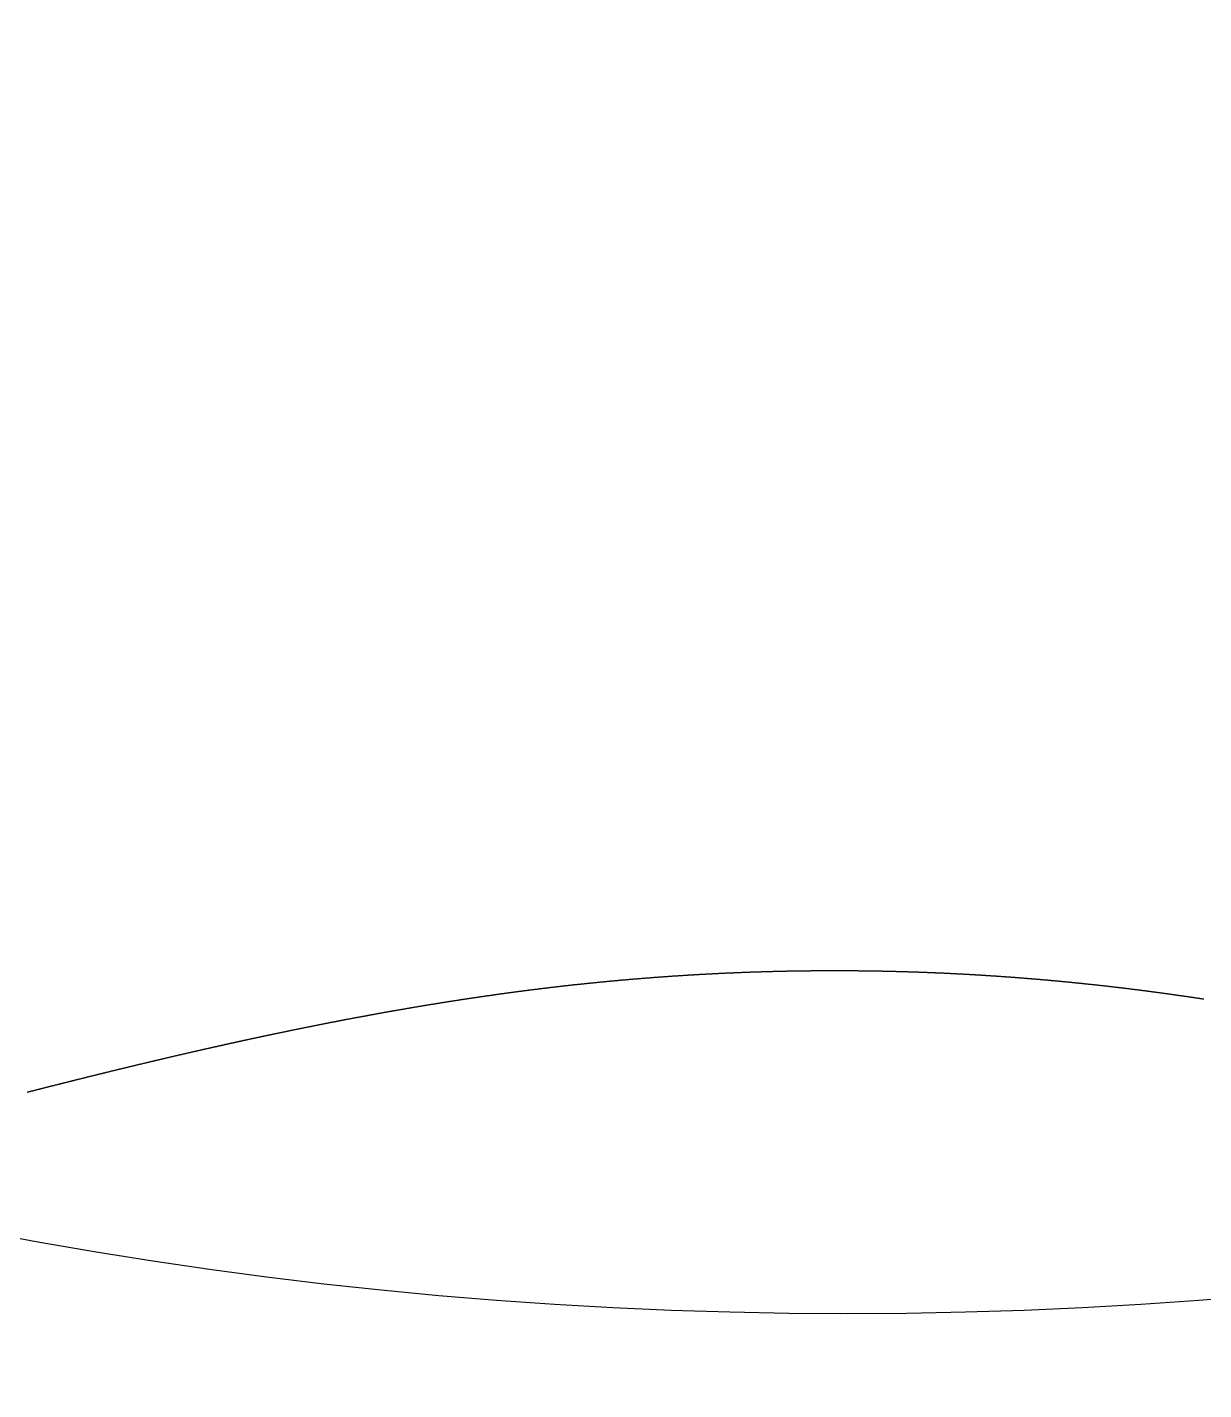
# Model space of a CAD drawing. Header units: millimetres. Extents: x 88 to 97873, y 32 to 55088.
# Drawn here: x 48644.008 to 48646.95, y 4950.649 to 4954.058 of the extents above; entities that cross this region are included whole.
import ezdxf

# ---------------------------------------------------------------- set-up
doc = ezdxf.new("R2010")
doc.units = ezdxf.units.MM
doc.header["$LTSCALE"] = 0.3

msp = doc.modelspace()

# ---------------------------------------------------------------- linework, layer by layer
msp.add_lwpolyline([(48644.0071, 4951.3936), (48644.0084, 4951.3939), (48644.0097, 4951.3943), (48644.011, 4951.3946), (48644.0123, 4951.3949), (48644.0136, 4951.3953), (48644.0148, 4951.3956), (48644.0161, 4951.3959), (48644.0174, 4951.3962), (48644.0187, 4951.3966), (48644.02, 4951.3969), (48644.0213, 4951.3972), (48644.0226, 4951.3976), (48644.0239, 4951.3979), (48644.0251, 4951.3982), (48644.0264, 4951.3985), (48644.0277, 4951.3989), (48644.029, 4951.3992), (48644.0303, 4951.3995), (48644.0316, 4951.3999), (48644.0329, 4951.4002), (48644.0342, 4951.4005), (48644.0355, 4951.4008), (48644.0367, 4951.4012), (48644.038, 4951.4015), (48644.0393, 4951.4018), (48644.0406, 4951.4022), (48644.0419, 4951.4025), (48644.0432, 4951.4028), (48644.0445, 4951.4031), (48644.0458, 4951.4035), (48644.0471, 4951.4038), (48644.0484, 4951.4041), (48644.0497, 4951.4045), (48644.051, 4951.4048), (48644.0522, 4951.4051), (48644.0535, 4951.4054), (48644.0548, 4951.4058), (48644.0561, 4951.4061), (48644.0574, 4951.4064), (48644.0587, 4951.4068), (48644.06, 4951.4071), (48644.0613, 4951.4074), (48644.0626, 4951.4077), (48644.0639, 4951.4081), (48644.0652, 4951.4084), (48644.0665, 4951.4087), (48644.0678, 4951.4091), (48644.0691, 4951.4094), (48644.0704, 4951.4097), (48644.0717, 4951.41), (48644.073, 4951.4104), (48644.0743, 4951.4107), (48644.0756, 4951.411), (48644.0769, 4951.4114), (48644.0782, 4951.4117), (48644.0795, 4951.412), (48644.0808, 4951.4123), (48644.0821, 4951.4127), (48644.0834, 4951.413), (48644.0847, 4951.4133), (48644.086, 4951.4136), (48644.0873, 4951.414), (48644.0886, 4951.4143), (48644.0899, 4951.4146), (48644.0912, 4951.415), (48644.0925, 4951.4153), (48644.0938, 4951.4156), (48644.0951, 4951.4159), (48644.0964, 4951.4163), (48644.0977, 4951.4166), (48644.099, 4951.4169), (48644.1003, 4951.4173), (48644.1016, 4951.4176), (48644.1029, 4951.4179), (48644.1042, 4951.4182), (48644.1055, 4951.4186), (48644.1068, 4951.4189), (48644.1081, 4951.4192), (48644.1094, 4951.4195), (48644.1107, 4951.4199), (48644.112, 4951.4202), (48644.1133, 4951.4205), (48644.1146, 4951.4209), (48644.1159, 4951.4212), (48644.1172, 4951.4215), (48644.1185, 4951.4218), (48644.1198, 4951.4222), (48644.1211, 4951.4225), (48644.1225, 4951.4228), (48644.1238, 4951.4231), (48644.1251, 4951.4235), (48644.1264, 4951.4238), (48644.1277, 4951.4241), (48644.129, 4951.4244), (48644.1303, 4951.4248), (48644.1316, 4951.4251), (48644.1329, 4951.4254), (48644.1342, 4951.4258), (48644.1355, 4951.4261), (48644.1368, 4951.4264), (48644.1381, 4951.4267), (48644.1395, 4951.4271), (48644.1408, 4951.4274), (48644.1421, 4951.4277), (48644.1434, 4951.428), (48644.1447, 4951.4284), (48644.146, 4951.4287), (48644.1473, 4951.429), (48644.1486, 4951.4293), (48644.1499, 4951.4297), (48644.1513, 4951.43), (48644.1526, 4951.4303), (48644.1539, 4951.4306), (48644.1552, 4951.431), (48644.1565, 4951.4313), (48644.1578, 4951.4316), (48644.1591, 4951.432), (48644.1604, 4951.4323), (48644.1618, 4951.4326), (48644.1631, 4951.4329), (48644.1644, 4951.4333), (48644.1657, 4951.4336), (48644.167, 4951.4339), (48644.1683, 4951.4342), (48644.1696, 4951.4346), (48644.1709, 4951.4349), (48644.1723, 4951.4352), (48644.1736, 4951.4355), (48644.1749, 4951.4359), (48644.1762, 4951.4362), (48644.1775, 4951.4365), (48644.1788, 4951.4368), (48644.1802, 4951.4372), (48644.1815, 4951.4375), (48644.1828, 4951.4378), (48644.1841, 4951.4381), (48644.1854, 4951.4385), (48644.1867, 4951.4388), (48644.1881, 4951.4391), (48644.1894, 4951.4394), (48644.1907, 4951.4398), (48644.192, 4951.4401), (48644.1933, 4951.4404), (48644.1947, 4951.4407), (48644.196, 4951.4411), (48644.1973, 4951.4414), (48644.1986, 4951.4417), (48644.1999, 4951.442), (48644.2013, 4951.4423), (48644.2026, 4951.4427), (48644.2039, 4951.443), (48644.2052, 4951.4433), (48644.2065, 4951.4436), (48644.2079, 4951.444), (48644.2092, 4951.4443), (48644.2105, 4951.4446), (48644.2118, 4951.4449), (48644.2131, 4951.4453), (48644.2145, 4951.4456), (48644.2158, 4951.4459), (48644.2171, 4951.4462), (48644.2184, 4951.4466), (48644.2198, 4951.4469), (48644.2211, 4951.4472), (48644.2224, 4951.4475), (48644.2237, 4951.4478), (48644.225, 4951.4482), (48644.2264, 4951.4485), (48644.2277, 4951.4488), (48644.229, 4951.4491), (48644.2303, 4951.4495), (48644.2317, 4951.4498), (48644.233, 4951.4501), (48644.2343, 4951.4504), (48644.2356, 4951.4508), (48644.237, 4951.4511), (48644.2383, 4951.4514), (48644.2396, 4951.4517), (48644.241, 4951.452), (48644.2423, 4951.4524), (48644.2436, 4951.4527), (48644.2449, 4951.453), (48644.2463, 4951.4533), (48644.2476, 4951.4537), (48644.2489, 4951.454), (48644.2502, 4951.4543), (48644.2516, 4951.4546), (48644.2529, 4951.4549), (48644.2542, 4951.4553), (48644.2556, 4951.4556), (48644.2569, 4951.4559), (48644.2582, 4951.4562), (48644.2595, 4951.4565), (48644.2609, 4951.4569), (48644.2622, 4951.4572), (48644.2635, 4951.4575), (48644.2649, 4951.4578), (48644.2662, 4951.4582), (48644.2675, 4951.4585), (48644.2689, 4951.4588), (48644.2702, 4951.4591), (48644.2715, 4951.4594), (48644.2728, 4951.4598), (48644.2742, 4951.4601), (48644.2755, 4951.4604), (48644.2768, 4951.4607), (48644.2782, 4951.461), (48644.2795, 4951.4614), (48644.2808, 4951.4617), (48644.2822, 4951.462), (48644.2835, 4951.4623), (48644.2848, 4951.4626), (48644.2862, 4951.463), (48644.2875, 4951.4633), (48644.2888, 4951.4636), (48644.2902, 4951.4639), (48644.2915, 4951.4642), (48644.2928, 4951.4646), (48644.2942, 4951.4649), (48644.2955, 4951.4652), (48644.2968, 4951.4655), (48644.2982, 4951.4658), (48644.2995, 4951.4661), (48644.3009, 4951.4665), (48644.3022, 4951.4668), (48644.3035, 4951.4671), (48644.3049, 4951.4674), (48644.3062, 4951.4677), (48644.3075, 4951.4681), (48644.3089, 4951.4684), (48644.3102, 4951.4687), (48644.3115, 4951.469), (48644.3129, 4951.4693), (48644.3142, 4951.4696), (48644.3156, 4951.47), (48644.3169, 4951.4703), (48644.3182, 4951.4706), (48644.3196, 4951.4709), (48644.3209, 4951.4712), (48644.3222, 4951.4716), (48644.3236, 4951.4719), (48644.3249, 4951.4722), (48644.3263, 4951.4725), (48644.3276, 4951.4728), (48644.3289, 4951.4731), (48644.3303, 4951.4735), (48644.3316, 4951.4738), (48644.333, 4951.4741), (48644.3343, 4951.4744), (48644.3356, 4951.4747), (48644.337, 4951.475), (48644.3383, 4951.4754), (48644.3397, 4951.4757), (48644.341, 4951.476), (48644.3424, 4951.4763), (48644.3437, 4951.4766), (48644.345, 4951.4769), (48644.3464, 4951.4773), (48644.3477, 4951.4776), (48644.3491, 4951.4779), (48644.3504, 4951.4782), (48644.3517, 4951.4785), (48644.3531, 4951.4788), (48644.3544, 4951.4791), (48644.3558, 4951.4795), (48644.3571, 4951.4798), (48644.3585, 4951.4801), (48644.3598, 4951.4804), (48644.3612, 4951.4807), (48644.3625, 4951.481), (48644.3638, 4951.4813), (48644.3652, 4951.4817), (48644.3665, 4951.482), (48644.3679, 4951.4823), (48644.3692, 4951.4826), (48644.3706, 4951.4829), (48644.3719, 4951.4832), (48644.3733, 4951.4835), (48644.3746, 4951.4839), (48644.376, 4951.4842), (48644.3773, 4951.4845), (48644.3786, 4951.4848), (48644.38, 4951.4851), (48644.3813, 4951.4854), (48644.3827, 4951.4857), (48644.384, 4951.4861), (48644.3854, 4951.4864), (48644.3867, 4951.4867), (48644.3881, 4951.487), (48644.3894, 4951.4873), (48644.3908, 4951.4876), (48644.3921, 4951.4879), (48644.3935, 4951.4882), (48644.3948, 4951.4886), (48644.3962, 4951.4889), (48644.3975, 4951.4892), (48644.3989, 4951.4895), (48644.4002, 4951.4898), (48644.4016, 4951.4901), (48644.4029, 4951.4904), (48644.4043, 4951.4907), (48644.4056, 4951.491), (48644.407, 4951.4914), (48644.4083, 4951.4917), (48644.4097, 4951.492), (48644.411, 4951.4923), (48644.4124, 4951.4926), (48644.4137, 4951.4929), (48644.4151, 4951.4932), (48644.4164, 4951.4935), (48644.4178, 4951.4938), (48644.4191, 4951.4942), (48644.4205, 4951.4945), (48644.4218, 4951.4948), (48644.4232, 4951.4951), (48644.4245, 4951.4954), (48644.4259, 4951.4957), (48644.4272, 4951.496), (48644.4286, 4951.4963), (48644.4299, 4951.4966), (48644.4313, 4951.4969), (48644.4327, 4951.4973), (48644.434, 4951.4976), (48644.4354, 4951.4979), (48644.4367, 4951.4982), (48644.4381, 4951.4985), (48644.4394, 4951.4988), (48644.4408, 4951.4991), (48644.4421, 4951.4994), (48644.4435, 4951.4997), (48644.4448, 4951.5), (48644.4462, 4951.5003), (48644.4476, 4951.5006), (48644.4489, 4951.5009), (48644.4503, 4951.5013), (48644.4516, 4951.5016), (48644.453, 4951.5019), (48644.4543, 4951.5022), (48644.4557, 4951.5025), (48644.457, 4951.5028), (48644.4584, 4951.5031), (48644.4598, 4951.5034), (48644.4611, 4951.5037), (48644.4625, 4951.504), (48644.4638, 4951.5043), (48644.4652, 4951.5046), (48644.4666, 4951.5049), (48644.4679, 4951.5052), (48644.4693, 4951.5055), (48644.4706, 4951.5059), (48644.472, 4951.5062), (48644.4733, 4951.5065), (48644.4747, 4951.5068), (48644.4761, 4951.5071), (48644.4774, 4951.5074), (48644.4788, 4951.5077), (48644.4801, 4951.508), (48644.4815, 4951.5083), (48644.4829, 4951.5086), (48644.4842, 4951.5089), (48644.4856, 4951.5092), (48644.4869, 4951.5095), (48644.4883, 4951.5098), (48644.4897, 4951.5101), (48644.491, 4951.5104), (48644.4924, 4951.5107), (48644.4937, 4951.511), (48644.4951, 4951.5113), (48644.4965, 4951.5116), (48644.4978, 4951.5119), (48644.4992, 4951.5122), (48644.5006, 4951.5125), (48644.5019, 4951.5128), (48644.5033, 4951.5132), (48644.5046, 4951.5135), (48644.506, 4951.5138), (48644.5074, 4951.5141), (48644.5087, 4951.5144), (48644.5101, 4951.5147), (48644.5115, 4951.515), (48644.5128, 4951.5153), (48644.5142, 4951.5156), (48644.5155, 4951.5159), (48644.5169, 4951.5162), (48644.5183, 4951.5165), (48644.5196, 4951.5168), (48644.521, 4951.5171), (48644.5224, 4951.5174), (48644.5237, 4951.5177), (48644.5251, 4951.518), (48644.5265, 4951.5183), (48644.5278, 4951.5186), (48644.5292, 4951.5189), (48644.5306, 4951.5192), (48644.5319, 4951.5195), (48644.5333, 4951.5198), (48644.5346, 4951.5201), (48644.536, 4951.5204), (48644.5374, 4951.5207), (48644.5387, 4951.521), (48644.5401, 4951.5213), (48644.5415, 4951.5216), (48644.5428, 4951.5219), (48644.5442, 4951.5222), (48644.5456, 4951.5225), (48644.5469, 4951.5228), (48644.5483, 4951.5231), (48644.5497, 4951.5234), (48644.5511, 4951.5237), (48644.5524, 4951.524), (48644.5538, 4951.5242), (48644.5552, 4951.5245), (48644.5565, 4951.5248), (48644.5579, 4951.5251), (48644.5593, 4951.5254), (48644.5606, 4951.5257), (48644.562, 4951.526), (48644.5634, 4951.5263), (48644.5647, 4951.5266), (48644.5661, 4951.5269), (48644.5675, 4951.5272), (48644.5688, 4951.5275), (48644.5702, 4951.5278), (48644.5716, 4951.5281), (48644.573, 4951.5284), (48644.5743, 4951.5287), (48644.5757, 4951.529), (48644.5771, 4951.5293), (48644.5784, 4951.5296), (48644.5798, 4951.5299), (48644.5812, 4951.5302), (48644.5825, 4951.5305), (48644.5839, 4951.5308), (48644.5853, 4951.531), (48644.5867, 4951.5313), (48644.588, 4951.5316), (48644.5894, 4951.5319), (48644.5908, 4951.5322), (48644.5921, 4951.5325), (48644.5935, 4951.5328), (48644.5949, 4951.5331), (48644.5963, 4951.5334), (48644.5976, 4951.5337), (48644.599, 4951.534), (48644.6004, 4951.5343), (48644.6018, 4951.5346), (48644.6031, 4951.5349), (48644.6045, 4951.5351), (48644.6059, 4951.5354), (48644.6072, 4951.5357), (48644.6086, 4951.536), (48644.61, 4951.5363), (48644.6114, 4951.5366), (48644.6127, 4951.5369), (48644.6141, 4951.5372), (48644.6155, 4951.5375), (48644.6169, 4951.5378), (48644.6182, 4951.5381), (48644.6196, 4951.5383), (48644.621, 4951.5386), (48644.6224, 4951.5389), (48644.6237, 4951.5392), (48644.6251, 4951.5395), (48644.6265, 4951.5398), (48644.6279, 4951.5401), (48644.6292, 4951.5404), (48644.6306, 4951.5407), (48644.632, 4951.5409), (48644.6334, 4951.5412), (48644.6347, 4951.5415), (48644.6361, 4951.5418), (48644.6375, 4951.5421), (48644.6389, 4951.5424), (48644.6402, 4951.5427), (48644.6416, 4951.543), (48644.643, 4951.5432), (48644.6444, 4951.5435), (48644.6458, 4951.5438), (48644.6471, 4951.5441), (48644.6485, 4951.5444), (48644.6499, 4951.5447), (48644.6513, 4951.545), (48644.6526, 4951.5453), (48644.654, 4951.5455), (48644.6554, 4951.5458), (48644.6568, 4951.5461), (48644.6582, 4951.5464), (48644.6595, 4951.5467), (48644.6609, 4951.547), (48644.6623, 4951.5473), (48644.6637, 4951.5475), (48644.6651, 4951.5478), (48644.6664, 4951.5481), (48644.6678, 4951.5484), (48644.6692, 4951.5487), (48644.6706, 4951.549), (48644.6719, 4951.5492), (48644.6733, 4951.5495), (48644.6747, 4951.5498), (48644.6761, 4951.5501), (48644.6775, 4951.5504), (48644.6788, 4951.5507), (48644.6802, 4951.5509), (48644.6816, 4951.5512), (48644.683, 4951.5515), (48644.6844, 4951.5518), (48644.6858, 4951.5521), (48644.6871, 4951.5523), (48644.6885, 4951.5526), (48644.6899, 4951.5529), (48644.6913, 4951.5532), (48644.6927, 4951.5535), (48644.694, 4951.5538), (48644.6954, 4951.554), (48644.6968, 4951.5543), (48644.6982, 4951.5546), (48644.6996, 4951.5549), (48644.7009, 4951.5552), (48644.7023, 4951.5554), (48644.7037, 4951.5557), (48644.7051, 4951.556), (48644.7065, 4951.5563), (48644.7079, 4951.5566), (48644.7092, 4951.5568), (48644.7106, 4951.5571), (48644.712, 4951.5574), (48644.7134, 4951.5577), (48644.7148, 4951.5579), (48644.7162, 4951.5582), (48644.7175, 4951.5585), (48644.7189, 4951.5588), (48644.7203, 4951.5591), (48644.7217, 4951.5593), (48644.7231, 4951.5596), (48644.7245, 4951.5599), (48644.7258, 4951.5602), (48644.7272, 4951.5604), (48644.7286, 4951.5607), (48644.73, 4951.561), (48644.7314, 4951.5613), (48644.7328, 4951.5615), (48644.7342, 4951.5618), (48644.7355, 4951.5621), (48644.7369, 4951.5624), (48644.7383, 4951.5626), (48644.7397, 4951.5629), (48644.7411, 4951.5632), (48644.7425, 4951.5635), (48644.7439, 4951.5637), (48644.7452, 4951.564), (48644.7466, 4951.5643), (48644.748, 4951.5646), (48644.7494, 4951.5648), (48644.7508, 4951.5651), (48644.7522, 4951.5654), (48644.7536, 4951.5657), (48644.7549, 4951.5659), (48644.7563, 4951.5662), (48644.7577, 4951.5665), (48644.7591, 4951.5667), (48644.7605, 4951.567), (48644.7619, 4951.5673), (48644.7633, 4951.5676), (48644.7647, 4951.5678), (48644.766, 4951.5681), (48644.7674, 4951.5684), (48644.7688, 4951.5686), (48644.7702, 4951.5689), (48644.7716, 4951.5692), (48644.773, 4951.5694), (48644.7744, 4951.5697), (48644.7758, 4951.57), (48644.7771, 4951.5703), (48644.7785, 4951.5705), (48644.7799, 4951.5708), (48644.7813, 4951.5711), (48644.7827, 4951.5713), (48644.7841, 4951.5716), (48644.7855, 4951.5719), (48644.7869, 4951.5721), (48644.7883, 4951.5724), (48644.7896, 4951.5727), (48644.791, 4951.5729), (48644.7924, 4951.5732), (48644.7938, 4951.5735), (48644.7952, 4951.5737), (48644.7966, 4951.574), (48644.798, 4951.5743), (48644.7994, 4951.5745), (48644.8008, 4951.5748), (48644.8022, 4951.5751), (48644.8035, 4951.5753), (48644.8049, 4951.5756), (48644.8063, 4951.5759), (48644.8077, 4951.5761), (48644.8091, 4951.5764), (48644.8105, 4951.5767), (48644.8119, 4951.5769), (48644.8133, 4951.5772), (48644.8147, 4951.5775), (48644.8161, 4951.5777), (48644.8175, 4951.578), (48644.8188, 4951.5782), (48644.8202, 4951.5785), (48644.8216, 4951.5788), (48644.823, 4951.579), (48644.8244, 4951.5793), (48644.8258, 4951.5796), (48644.8272, 4951.5798), (48644.8286, 4951.5801), (48644.83, 4951.5803), (48644.8314, 4951.5806), (48644.8328, 4951.5809), (48644.8342, 4951.5811), (48644.8355, 4951.5814), (48644.8369, 4951.5816), (48644.8383, 4951.5819), (48644.8397, 4951.5822), (48644.8411, 4951.5824), (48644.8425, 4951.5827), (48644.8439, 4951.5829), (48644.8453, 4951.5832), (48644.8467, 4951.5835), (48644.8481, 4951.5837), (48644.8495, 4951.584), (48644.8509, 4951.5842), (48644.8523, 4951.5845), (48644.8537, 4951.5847), (48644.855, 4951.585), (48644.8564, 4951.5853), (48644.8578, 4951.5855), (48644.8592, 4951.5858), (48644.8606, 4951.586), (48644.862, 4951.5863), (48644.8634, 4951.5865), (48644.8648, 4951.5868), (48644.8662, 4951.5871), (48644.8676, 4951.5873), (48644.869, 4951.5876), (48644.8704, 4951.5878), (48644.8718, 4951.5881), (48644.8732, 4951.5883), (48644.8746, 4951.5886), (48644.876, 4951.5888), (48644.8774, 4951.5891), (48644.8788, 4951.5894), (48644.8802, 4951.5896), (48644.8815, 4951.5899), (48644.8829, 4951.5901), (48644.8843, 4951.5904), (48644.8857, 4951.5906), (48644.8871, 4951.5909), (48644.8885, 4951.5911), (48644.8899, 4951.5914), (48644.8913, 4951.5916), (48644.8927, 4951.5919), (48644.8941, 4951.5921), (48644.8955, 4951.5924), (48644.8969, 4951.5926), (48644.8983, 4951.5929), (48644.8997, 4951.5931), (48644.9011, 4951.5934), (48644.9025, 4951.5936), (48644.9039, 4951.5939), (48644.9053, 4951.5941), (48644.9067, 4951.5944), (48644.9081, 4951.5946), (48644.9095, 4951.5949), (48644.9109, 4951.5951), (48644.9123, 4951.5954), (48644.9137, 4951.5956), (48644.9151, 4951.5959), (48644.9165, 4951.5961), (48644.9179, 4951.5964), (48644.9193, 4951.5966), (48644.9207, 4951.5969), (48644.922, 4951.5971), (48644.9234, 4951.5974), (48644.9248, 4951.5976), (48644.9262, 4951.5978), (48644.9276, 4951.5981), (48644.929, 4951.5983), (48644.9304, 4951.5986), (48644.9318, 4951.5988), (48644.9332, 4951.5991), (48644.9346, 4951.5993), (48644.936, 4951.5996), (48644.9374, 4951.5998), (48644.9388, 4951.6), (48644.9402, 4951.6003), (48644.9416, 4951.6005), (48644.943, 4951.6008), (48644.9444, 4951.601), (48644.9458, 4951.6013), (48644.9472, 4951.6015), (48644.9486, 4951.6017), (48644.95, 4951.602), (48644.9514, 4951.6022), (48644.9528, 4951.6025), (48644.9542, 4951.6027), (48644.9556, 4951.603), (48644.957, 4951.6032), (48644.9584, 4951.6034), (48644.9598, 4951.6037), (48644.9612, 4951.6039), (48644.9626, 4951.6042), (48644.964, 4951.6044), (48644.9654, 4951.6046), (48644.9668, 4951.6049), (48644.9682, 4951.6051), (48644.9696, 4951.6053), (48644.971, 4951.6056), (48644.9724, 4951.6058), (48644.9738, 4951.6061), (48644.9752, 4951.6063), (48644.9766, 4951.6065), (48644.978, 4951.6068), (48644.9794, 4951.607), (48644.9808, 4951.6072), (48644.9822, 4951.6075), (48644.9836, 4951.6077), (48644.985, 4951.608), (48644.9864, 4951.6082), (48644.9878, 4951.6084), (48644.9892, 4951.6087), (48644.9906, 4951.6089), (48644.992, 4951.6091), (48644.9934, 4951.6094), (48644.9948, 4951.6096), (48644.9962, 4951.6098), (48644.9976, 4951.6101), (48644.999, 4951.6103), (48645.0004, 4951.6105), (48645.0018, 4951.6108), (48645.0032, 4951.611), (48645.0046, 4951.6112), (48645.006, 4951.6115), (48645.0074, 4951.6117), (48645.0088, 4951.6119), (48645.0102, 4951.6122), (48645.0117, 4951.6124), (48645.0131, 4951.6126), (48645.0145, 4951.6128), (48645.0159, 4951.6131), (48645.0173, 4951.6133), (48645.0187, 4951.6135), (48645.0201, 4951.6138), (48645.0215, 4951.614), (48645.0229, 4951.6142), (48645.0243, 4951.6145), (48645.0257, 4951.6147), (48645.0271, 4951.6149), (48645.0285, 4951.6151), (48645.0299, 4951.6154), (48645.0313, 4951.6156), (48645.0327, 4951.6158), (48645.0341, 4951.616), (48645.0355, 4951.6163), (48645.0369, 4951.6165), (48645.0383, 4951.6167), (48645.0397, 4951.6169), (48645.0411, 4951.6172), (48645.0425, 4951.6174), (48645.0439, 4951.6176), (48645.0453, 4951.6178), (48645.0467, 4951.6181), (48645.0481, 4951.6183), (48645.0495, 4951.6185), (48645.0509, 4951.6187), (48645.0523, 4951.619), (48645.0537, 4951.6192), (48645.0551, 4951.6194), (48645.0565, 4951.6196), (48645.058, 4951.6199), (48645.0594, 4951.6201), (48645.0608, 4951.6203), (48645.0622, 4951.6205), (48645.0636, 4951.6207), (48645.065, 4951.621), (48645.0664, 4951.6212), (48645.0678, 4951.6214), (48645.0692, 4951.6216), (48645.0706, 4951.6218), (48645.072, 4951.6221), (48645.0734, 4951.6223), (48645.0748, 4951.6225), (48645.0762, 4951.6227), (48645.0776, 4951.6229), (48645.079, 4951.6232), (48645.0804, 4951.6234), (48645.0818, 4951.6236), (48645.0832, 4951.6238), (48645.0846, 4951.624), (48645.086, 4951.6242), (48645.0874, 4951.6245), (48645.0888, 4951.6247), (48645.0903, 4951.6249), (48645.0917, 4951.6251), (48645.0931, 4951.6253), (48645.0945, 4951.6255), (48645.0959, 4951.6258), (48645.0973, 4951.626), (48645.0987, 4951.6262), (48645.1001, 4951.6264), (48645.1015, 4951.6266), (48645.1029, 4951.6268), (48645.1043, 4951.627), (48645.1057, 4951.6273), (48645.1071, 4951.6275), (48645.1085, 4951.6277), (48645.1099, 4951.6279), (48645.1113, 4951.6281), (48645.1127, 4951.6283), (48645.1141, 4951.6285), (48645.1156, 4951.6287), (48645.117, 4951.6289), (48645.1184, 4951.6292), (48645.1198, 4951.6294), (48645.1212, 4951.6296), (48645.1226, 4951.6298), (48645.124, 4951.63), (48645.1254, 4951.6302), (48645.1268, 4951.6304), (48645.1282, 4951.6306), (48645.1296, 4951.6308), (48645.131, 4951.631), (48645.1324, 4951.6312), (48645.1338, 4951.6315), (48645.1352, 4951.6317), (48645.1366, 4951.6319), (48645.138, 4951.6321), (48645.1395, 4951.6323), (48645.1409, 4951.6325), (48645.1423, 4951.6327), (48645.1437, 4951.6329), (48645.1451, 4951.6331), (48645.1465, 4951.6333), (48645.1479, 4951.6335), (48645.1493, 4951.6337), (48645.1507, 4951.6339), (48645.1521, 4951.6341), (48645.1535, 4951.6343), (48645.1549, 4951.6345), (48645.1563, 4951.6347), (48645.1577, 4951.6349), (48645.1591, 4951.6351), (48645.1606, 4951.6353), (48645.162, 4951.6355), (48645.1634, 4951.6357), (48645.1648, 4951.6359), (48645.1662, 4951.6361), (48645.1676, 4951.6363), (48645.169, 4951.6365), (48645.1704, 4951.6367), (48645.1718, 4951.6369), (48645.1732, 4951.6371), (48645.1746, 4951.6373), (48645.176, 4951.6375), (48645.1774, 4951.6377), (48645.1788, 4951.6379), (48645.1803, 4951.6381), (48645.1817, 4951.6383), (48645.1831, 4951.6385), (48645.1845, 4951.6387), (48645.1859, 4951.6389), (48645.1873, 4951.6391), (48645.1887, 4951.6393), (48645.1901, 4951.6395), (48645.1915, 4951.6397), (48645.1929, 4951.6399), (48645.1943, 4951.6401), (48645.1957, 4951.6403), (48645.1971, 4951.6405), (48645.1986, 4951.6407), (48645.2, 4951.6409), (48645.2014, 4951.6411), (48645.2028, 4951.6413), (48645.2042, 4951.6414), (48645.2056, 4951.6416), (48645.207, 4951.6418), (48645.2084, 4951.642), (48645.2098, 4951.6422), (48645.2112, 4951.6424), (48645.2126, 4951.6426), (48645.214, 4951.6428), (48645.2154, 4951.643), (48645.2169, 4951.6432), (48645.2183, 4951.6434), (48645.2197, 4951.6435), (48645.2211, 4951.6437), (48645.2225, 4951.6439), (48645.2239, 4951.6441), (48645.2253, 4951.6443), (48645.2267, 4951.6445), (48645.2281, 4951.6447), (48645.2295, 4951.6449), (48645.2309, 4951.645), (48645.2323, 4951.6452), (48645.2337, 4951.6454), (48645.2352, 4951.6456), (48645.2366, 4951.6458), (48645.238, 4951.646), (48645.2394, 4951.6462), (48645.2408, 4951.6463), (48645.2422, 4951.6465), (48645.2436, 4951.6467), (48645.245, 4951.6469), (48645.2464, 4951.6471), (48645.2478, 4951.6473), (48645.2492, 4951.6474), (48645.2506, 4951.6476), (48645.2521, 4951.6478), (48645.2535, 4951.648), (48645.2549, 4951.6482), (48645.2563, 4951.6484), (48645.2577, 4951.6485), (48645.2591, 4951.6487), (48645.2605, 4951.6489), (48645.2619, 4951.6491), (48645.2633, 4951.6493), (48645.2647, 4951.6494), (48645.2661, 4951.6496), (48645.2675, 4951.6498), (48645.269, 4951.65), (48645.2704, 4951.6501), (48645.2718, 4951.6503), (48645.2732, 4951.6505), (48645.2746, 4951.6507), (48645.276, 4951.6509), (48645.2774, 4951.651), (48645.2788, 4951.6512), (48645.2802, 4951.6514), (48645.2816, 4951.6516), (48645.283, 4951.6517), (48645.2845, 4951.6519), (48645.2859, 4951.6521), (48645.2873, 4951.6523), (48645.2887, 4951.6524), (48645.2901, 4951.6526), (48645.2915, 4951.6528), (48645.2929, 4951.6529), (48645.2943, 4951.6531), (48645.2957, 4951.6533), (48645.2971, 4951.6535), (48645.2985, 4951.6536), (48645.2999, 4951.6538), (48645.3014, 4951.654), (48645.3028, 4951.6541), (48645.3042, 4951.6543), (48645.3056, 4951.6545), (48645.307, 4951.6547), (48645.3084, 4951.6548), (48645.3098, 4951.655), (48645.3112, 4951.6552), (48645.3126, 4951.6553), (48645.314, 4951.6555), (48645.3154, 4951.6557), (48645.3168, 4951.6558), (48645.3183, 4951.656), (48645.3197, 4951.6562), (48645.3211, 4951.6563), (48645.3225, 4951.6565), (48645.3239, 4951.6567), (48645.3253, 4951.6568), (48645.3267, 4951.657), (48645.3281, 4951.6572), (48645.3295, 4951.6573), (48645.3309, 4951.6575), (48645.3323, 4951.6577), (48645.3338, 4951.6578), (48645.3352, 4951.658), (48645.3366, 4951.6581), (48645.338, 4951.6583), (48645.3394, 4951.6585), (48645.3408, 4951.6586), (48645.3422, 4951.6588), (48645.3436, 4951.6589), (48645.345, 4951.6591), (48645.3464, 4951.6593), (48645.3478, 4951.6594), (48645.3492, 4951.6596), (48645.3507, 4951.6597), (48645.3521, 4951.6599), (48645.3535, 4951.6601), (48645.3549, 4951.6602), (48645.3563, 4951.6604), (48645.3577, 4951.6605), (48645.3591, 4951.6607), (48645.3605, 4951.6609), (48645.3619, 4951.661), (48645.3633, 4951.6612), (48645.3647, 4951.6613), (48645.3662, 4951.6615), (48645.3676, 4951.6616), (48645.369, 4951.6618), (48645.3704, 4951.6619), (48645.3718, 4951.6621), (48645.3732, 4951.6623), (48645.3746, 4951.6624), (48645.376, 4951.6626), (48645.3774, 4951.6627), (48645.3788, 4951.6629), (48645.3802, 4951.663), (48645.3816, 4951.6632), (48645.3831, 4951.6633), (48645.3845, 4951.6635), (48645.3859, 4951.6636), (48645.3873, 4951.6638), (48645.3887, 4951.6639), (48645.3901, 4951.6641), (48645.3915, 4951.6642), (48645.3929, 4951.6644), (48645.3943, 4951.6645), (48645.3957, 4951.6647), (48645.3971, 4951.6648), (48645.3986, 4951.665), (48645.4, 4951.6651), (48645.4014, 4951.6653), (48645.4028, 4951.6654), (48645.4042, 4951.6656), (48645.4056, 4951.6657), (48645.407, 4951.6658), (48645.4084, 4951.666), (48645.4098, 4951.6661), (48645.4112, 4951.6663), (48645.4126, 4951.6664), (48645.414, 4951.6666), (48645.4155, 4951.6667), (48645.4169, 4951.6669), (48645.4183, 4951.667), (48645.4197, 4951.6671), (48645.4211, 4951.6673), (48645.4225, 4951.6674), (48645.4239, 4951.6676), (48645.4253, 4951.6677), (48645.4267, 4951.6679), (48645.4281, 4951.668), (48645.4295, 4951.6681), (48645.4309, 4951.6683), (48645.4324, 4951.6684), (48645.4338, 4951.6686), (48645.4352, 4951.6687), (48645.4366, 4951.6688), (48645.438, 4951.669), (48645.4394, 4951.6691), (48645.4408, 4951.6693), (48645.4422, 4951.6694), (48645.4436, 4951.6695), (48645.445, 4951.6697), (48645.4464, 4951.6698), (48645.4479, 4951.6699), (48645.4493, 4951.6701), (48645.4507, 4951.6702), (48645.4521, 4951.6703), (48645.4535, 4951.6705), (48645.4549, 4951.6706), (48645.4563, 4951.6707), (48645.4577, 4951.6709), (48645.4591, 4951.671), (48645.4605, 4951.6711), (48645.4619, 4951.6713), (48645.4633, 4951.6714), (48645.4648, 4951.6715), (48645.4662, 4951.6717), (48645.4676, 4951.6718), (48645.469, 4951.6719), (48645.4704, 4951.6721), (48645.4718, 4951.6722), (48645.4732, 4951.6723), (48645.4746, 4951.6725), (48645.476, 4951.6726), (48645.4774, 4951.6727), (48645.4788, 4951.6729), (48645.4803, 4951.673), (48645.4817, 4951.6731), (48645.4831, 4951.6732), (48645.4845, 4951.6734), (48645.4859, 4951.6735), (48645.4873, 4951.6736), (48645.4887, 4951.6737), (48645.4901, 4951.6739), (48645.4915, 4951.674), (48645.4929, 4951.6741), (48645.4943, 4951.6743), (48645.4957, 4951.6744), (48645.4972, 4951.6745), (48645.4986, 4951.6746), (48645.5, 4951.6748), (48645.5014, 4951.6749), (48645.5028, 4951.675), (48645.5042, 4951.6751), (48645.5056, 4951.6752), (48645.507, 4951.6754), (48645.5084, 4951.6755), (48645.5098, 4951.6756), (48645.5112, 4951.6757), (48645.5127, 4951.6759), (48645.5141, 4951.676), (48645.5155, 4951.6761), (48645.5169, 4951.6762), (48645.5183, 4951.6763), (48645.5197, 4951.6765), (48645.5211, 4951.6766), (48645.5225, 4951.6767), (48645.5239, 4951.6768), (48645.5253, 4951.6769), (48645.5267, 4951.677), (48645.5281, 4951.6772), (48645.5296, 4951.6773), (48645.531, 4951.6774), (48645.5324, 4951.6775), (48645.5338, 4951.6776), (48645.5352, 4951.6777), (48645.5366, 4951.6779), (48645.538, 4951.678), (48645.5394, 4951.6781), (48645.5408, 4951.6782), (48645.5422, 4951.6783), (48645.5436, 4951.6784), (48645.5451, 4951.6785), (48645.5465, 4951.6787), (48645.5479, 4951.6788), (48645.5493, 4951.6789), (48645.5507, 4951.679), (48645.5521, 4951.6791), (48645.5535, 4951.6792), (48645.5549, 4951.6793), (48645.5563, 4951.6794), (48645.5577, 4951.6796), (48645.5591, 4951.6797), (48645.5605, 4951.6798), (48645.562, 4951.6799), (48645.5634, 4951.68), (48645.5648, 4951.6801), (48645.5662, 4951.6802), (48645.5676, 4951.6803), (48645.569, 4951.6804), (48645.5704, 4951.6805), (48645.5718, 4951.6806), (48645.5732, 4951.6807), (48645.5746, 4951.6809), (48645.576, 4951.681), (48645.5775, 4951.6811), (48645.5789, 4951.6812), (48645.5803, 4951.6813), (48645.5817, 4951.6814), (48645.5831, 4951.6815), (48645.5845, 4951.6816), (48645.5859, 4951.6817), (48645.5873, 4951.6818), (48645.5887, 4951.6819), (48645.5901, 4951.682), (48645.5915, 4951.6821), (48645.5929, 4951.6822), (48645.5944, 4951.6823), (48645.5958, 4951.6824), (48645.5972, 4951.6825), (48645.5986, 4951.6826), (48645.6, 4951.6827), (48645.6014, 4951.6828), (48645.6028, 4951.6829), (48645.6042, 4951.683), (48645.6056, 4951.6831), (48645.607, 4951.6832), (48645.6084, 4951.6833), (48645.6098, 4951.6834), (48645.6113, 4951.6835), (48645.6127, 4951.6836), (48645.6141, 4951.6837), (48645.6155, 4951.6838), (48645.6169, 4951.6839), (48645.6183, 4951.684), (48645.6197, 4951.6841), (48645.6211, 4951.6842), (48645.6225, 4951.6843), (48645.6239, 4951.6844), (48645.6253, 4951.6845), (48645.6268, 4951.6846), (48645.6282, 4951.6847), (48645.6296, 4951.6848), (48645.631, 4951.6848), (48645.6324, 4951.6849), (48645.6338, 4951.685), (48645.6352, 4951.6851), (48645.6366, 4951.6852), (48645.638, 4951.6853), (48645.6394, 4951.6854), (48645.6408, 4951.6855), (48645.6422, 4951.6856), (48645.6437, 4951.6857), (48645.6451, 4951.6858), (48645.6465, 4951.6859), (48645.6479, 4951.6859), (48645.6493, 4951.686), (48645.6507, 4951.6861), (48645.6521, 4951.6862), (48645.6535, 4951.6863), (48645.6549, 4951.6864), (48645.6563, 4951.6865), (48645.6577, 4951.6866), (48645.6592, 4951.6866), (48645.6606, 4951.6867), (48645.662, 4951.6868), (48645.6634, 4951.6869), (48645.6648, 4951.687), (48645.6662, 4951.6871), (48645.6676, 4951.6872), (48645.669, 4951.6872), (48645.6704, 4951.6873), (48645.6718, 4951.6874), (48645.6732, 4951.6875), (48645.6746, 4951.6876), (48645.6761, 4951.6877), (48645.6775, 4951.6877), (48645.6789, 4951.6878), (48645.6803, 4951.6879), (48645.6817, 4951.688), (48645.6831, 4951.6881), (48645.6845, 4951.6881), (48645.6859, 4951.6882), (48645.6873, 4951.6883), (48645.6887, 4951.6884), (48645.6901, 4951.6885), (48645.6916, 4951.6885), (48645.693, 4951.6886), (48645.6944, 4951.6887), (48645.6958, 4951.6888), (48645.6972, 4951.6889), (48645.6986, 4951.6889), (48645.7, 4951.689), (48645.7014, 4951.6891), (48645.7028, 4951.6892), (48645.7042, 4951.6892), (48645.7056, 4951.6893), (48645.707, 4951.6894), (48645.7085, 4951.6895), (48645.7099, 4951.6895), (48645.7113, 4951.6896), (48645.7127, 4951.6897), (48645.7141, 4951.6898), (48645.7155, 4951.6898), (48645.7169, 4951.6899), (48645.7183, 4951.69), (48645.7197, 4951.6901), (48645.7211, 4951.6901), (48645.7225, 4951.6902), (48645.724, 4951.6903), (48645.7254, 4951.6903), (48645.7268, 4951.6904), (48645.7282, 4951.6905), (48645.7296, 4951.6906), (48645.731, 4951.6906), (48645.7324, 4951.6907), (48645.7338, 4951.6908), (48645.7352, 4951.6908), (48645.7366, 4951.6909), (48645.738, 4951.691), (48645.7394, 4951.691), (48645.7409, 4951.6911), (48645.7423, 4951.6912), (48645.7437, 4951.6912), (48645.7451, 4951.6913), (48645.7465, 4951.6914), (48645.7479, 4951.6914), (48645.7493, 4951.6915), (48645.7507, 4951.6916), (48645.7521, 4951.6916), (48645.7535, 4951.6917), (48645.7549, 4951.6918), (48645.7564, 4951.6918), (48645.7578, 4951.6919), (48645.7592, 4951.6919), (48645.7606, 4951.692), (48645.762, 4951.6921), (48645.7634, 4951.6921), (48645.7648, 4951.6922), (48645.7662, 4951.6923), (48645.7676, 4951.6923), (48645.769, 4951.6924), (48645.7704, 4951.6924), (48645.7718, 4951.6925), (48645.7733, 4951.6926), (48645.7747, 4951.6926), (48645.7761, 4951.6927), (48645.7775, 4951.6927), (48645.7789, 4951.6928), (48645.7803, 4951.6929), (48645.7817, 4951.6929), (48645.7831, 4951.693), (48645.7845, 4951.693), (48645.7859, 4951.6931), (48645.7873, 4951.6931), (48645.7887, 4951.6932), (48645.7902, 4951.6933), (48645.7916, 4951.6933), (48645.793, 4951.6934), (48645.7944, 4951.6934), (48645.7958, 4951.6935), (48645.7972, 4951.6935), (48645.7986, 4951.6936), (48645.8, 4951.6936), (48645.8014, 4951.6937), (48645.8028, 4951.6937), (48645.8042, 4951.6938), (48645.8057, 4951.6938), (48645.8071, 4951.6939), (48645.8085, 4951.694), (48645.8099, 4951.694), (48645.8113, 4951.6941), (48645.8127, 4951.6941), (48645.8141, 4951.6942), (48645.8155, 4951.6942), (48645.8169, 4951.6943), (48645.8183, 4951.6943), (48645.8197, 4951.6944), (48645.8211, 4951.6944), (48645.8226, 4951.6944), (48645.824, 4951.6945), (48645.8254, 4951.6945), (48645.8268, 4951.6946), (48645.8282, 4951.6946), (48645.8296, 4951.6947), (48645.831, 4951.6947), (48645.8324, 4951.6948), (48645.8338, 4951.6948), (48645.8352, 4951.6949), (48645.8366, 4951.6949), (48645.8381, 4951.695), (48645.8395, 4951.695), (48645.8409, 4951.695), (48645.8423, 4951.6951), (48645.8437, 4951.6951), (48645.8451, 4951.6952), (48645.8465, 4951.6952), (48645.8479, 4951.6953), (48645.8493, 4951.6953), (48645.8507, 4951.6953), (48645.8521, 4951.6954), (48645.8535, 4951.6954), (48645.855, 4951.6955), (48645.8564, 4951.6955), (48645.8578, 4951.6955), (48645.8592, 4951.6956), (48645.8606, 4951.6956), (48645.862, 4951.6957), (48645.8634, 4951.6957), (48645.8648, 4951.6957), (48645.8662, 4951.6958), (48645.8676, 4951.6958), (48645.869, 4951.6959), (48645.8705, 4951.6959), (48645.8719, 4951.6959), (48645.8733, 4951.696), (48645.8747, 4951.696), (48645.8761, 4951.696), (48645.8775, 4951.6961), (48645.8789, 4951.6961), (48645.8803, 4951.6961), (48645.8817, 4951.6962), (48645.8831, 4951.6962), (48645.8845, 4951.6962), (48645.8859, 4951.6963), (48645.8874, 4951.6963), (48645.8888, 4951.6963), (48645.8902, 4951.6964), (48645.8916, 4951.6964), (48645.893, 4951.6964), (48645.8944, 4951.6965), (48645.8958, 4951.6965), (48645.8972, 4951.6965), (48645.8986, 4951.6966), (48645.9, 4951.6966), (48645.9014, 4951.6966), (48645.9029, 4951.6966), (48645.9043, 4951.6967), (48645.9057, 4951.6967), (48645.9071, 4951.6967), (48645.9085, 4951.6968), (48645.9099, 4951.6968), (48645.9113, 4951.6968), (48645.9127, 4951.6968), (48645.9141, 4951.6969), (48645.9155, 4951.6969), (48645.9169, 4951.6969), (48645.9183, 4951.6969), (48645.9198, 4951.697), (48645.9212, 4951.697), (48645.9226, 4951.697), (48645.924, 4951.697), (48645.9254, 4951.6971), (48645.9268, 4951.6971), (48645.9282, 4951.6971), (48645.9296, 4951.6971), (48645.931, 4951.6972), (48645.9324, 4951.6972), (48645.9338, 4951.6972), (48645.9352, 4951.6972), (48645.9367, 4951.6973), (48645.9381, 4951.6973), (48645.9395, 4951.6973), (48645.9409, 4951.6973), (48645.9423, 4951.6973), (48645.9437, 4951.6974), (48645.9451, 4951.6974), (48645.9465, 4951.6974), (48645.9479, 4951.6974), (48645.9493, 4951.6974), (48645.9507, 4951.6974), (48645.9522, 4951.6975), (48645.9536, 4951.6975), (48645.955, 4951.6975), (48645.9564, 4951.6975), (48645.9578, 4951.6975), (48645.9592, 4951.6975), (48645.9606, 4951.6976), (48645.962, 4951.6976), (48645.9634, 4951.6976), (48645.9648, 4951.6976), (48645.9662, 4951.6976), (48645.9676, 4951.6976), (48645.9691, 4951.6977), (48645.9705, 4951.6977), (48645.9719, 4951.6977), (48645.9733, 4951.6977), (48645.9747, 4951.6977), (48645.9761, 4951.6977), (48645.9775, 4951.6977), (48645.9789, 4951.6977), (48645.9803, 4951.6978), (48645.9817, 4951.6978), (48645.9831, 4951.6978), (48645.9846, 4951.6978), (48645.986, 4951.6978), (48645.9874, 4951.6978), (48645.9888, 4951.6978), (48645.9902, 4951.6978), (48645.9916, 4951.6978), (48645.993, 4951.6978), (48645.9944, 4951.6978), (48645.9958, 4951.6979), (48645.9972, 4951.6979), (48645.9986, 4951.6979), (48646, 4951.6979), (48646.0015, 4951.6979), (48646.0029, 4951.6979), (48646.0043, 4951.6979), (48646.0057, 4951.6979), (48646.0071, 4951.6979), (48646.0085, 4951.6979), (48646.0099, 4951.6979), (48646.0113, 4951.6979), (48646.0127, 4951.6979), (48646.0141, 4951.6979), (48646.0155, 4951.6979), (48646.017, 4951.6979), (48646.0184, 4951.6979), (48646.0198, 4951.6979), (48646.0212, 4951.6979), (48646.0226, 4951.6979), (48646.024, 4951.6979), (48646.0254, 4951.6979), (48646.0268, 4951.6979), (48646.0282, 4951.6979), (48646.0296, 4951.6979), (48646.031, 4951.6979), (48646.0324, 4951.6979), (48646.0339, 4951.6979), (48646.0353, 4951.6979), (48646.0367, 4951.6979), (48646.0381, 4951.6979), (48646.0395, 4951.6979), (48646.0409, 4951.6979), (48646.0423, 4951.6979), (48646.0437, 4951.6979), (48646.0451, 4951.6979), (48646.0465, 4951.6979), (48646.0479, 4951.6979), (48646.0494, 4951.6979), (48646.0508, 4951.6979), (48646.0522, 4951.6979), (48646.0536, 4951.6979), (48646.055, 4951.6979), (48646.0564, 4951.6979), (48646.0578, 4951.6979), (48646.0592, 4951.6978), (48646.0606, 4951.6978), (48646.062, 4951.6978), (48646.0634, 4951.6978), (48646.0648, 4951.6978), (48646.0663, 4951.6978), (48646.0677, 4951.6978), (48646.0691, 4951.6978), (48646.0705, 4951.6978), (48646.0719, 4951.6978), (48646.0733, 4951.6978), (48646.0747, 4951.6977), (48646.0761, 4951.6977), (48646.0775, 4951.6977), (48646.0789, 4951.6977), (48646.0803, 4951.6977), (48646.0818, 4951.6977), (48646.0832, 4951.6977), (48646.0846, 4951.6977), (48646.086, 4951.6976), (48646.0874, 4951.6976), (48646.0888, 4951.6976), (48646.0902, 4951.6976), (48646.0916, 4951.6976), (48646.093, 4951.6976), (48646.0944, 4951.6975), (48646.0958, 4951.6975), (48646.0972, 4951.6975), (48646.0987, 4951.6975), (48646.1001, 4951.6975), (48646.1015, 4951.6975), (48646.1029, 4951.6974), (48646.1043, 4951.6974), (48646.1057, 4951.6974), (48646.1071, 4951.6974), (48646.1085, 4951.6974), (48646.1099, 4951.6974), (48646.1113, 4951.6973), (48646.1127, 4951.6973), (48646.1141, 4951.6973), (48646.1156, 4951.6973), (48646.117, 4951.6973), (48646.1184, 4951.6972), (48646.1198, 4951.6972), (48646.1212, 4951.6972), (48646.1226, 4951.6972), (48646.124, 4951.6971), (48646.1254, 4951.6971), (48646.1268, 4951.6971), (48646.1282, 4951.6971), (48646.1296, 4951.697), (48646.1311, 4951.697), (48646.1325, 4951.697), (48646.1339, 4951.697), (48646.1353, 4951.6969), (48646.1367, 4951.6969), (48646.1381, 4951.6969), (48646.1395, 4951.6969), (48646.1409, 4951.6968), (48646.1423, 4951.6968), (48646.1437, 4951.6968), (48646.1451, 4951.6968), (48646.1465, 4951.6967), (48646.148, 4951.6967), (48646.1494, 4951.6967), (48646.1508, 4951.6966), (48646.1522, 4951.6966), (48646.1536, 4951.6966), (48646.155, 4951.6966), (48646.1564, 4951.6965), (48646.1578, 4951.6965), (48646.1592, 4951.6965), (48646.1606, 4951.6964), (48646.162, 4951.6964), (48646.1635, 4951.6964), (48646.1649, 4951.6963), (48646.1663, 4951.6963), (48646.1677, 4951.6963), (48646.1691, 4951.6962), (48646.1705, 4951.6962), (48646.1719, 4951.6962), (48646.1733, 4951.6961), (48646.1747, 4951.6961), (48646.1761, 4951.6961), (48646.1775, 4951.696), (48646.1789, 4951.696), (48646.1804, 4951.696), (48646.1818, 4951.6959), (48646.1832, 4951.6959), (48646.1846, 4951.6959), (48646.186, 4951.6958), (48646.1874, 4951.6958), (48646.1888, 4951.6957), (48646.1902, 4951.6957), (48646.1916, 4951.6957), (48646.193, 4951.6956), (48646.1944, 4951.6956), (48646.1959, 4951.6955), (48646.1973, 4951.6955), (48646.1987, 4951.6955), (48646.2001, 4951.6954), (48646.2015, 4951.6954), (48646.2029, 4951.6953), (48646.2043, 4951.6953), (48646.2057, 4951.6953), (48646.2071, 4951.6952), (48646.2085, 4951.6952), (48646.2099, 4951.6951), (48646.2113, 4951.6951), (48646.2128, 4951.695), (48646.2142, 4951.695), (48646.2156, 4951.695), (48646.217, 4951.6949), (48646.2184, 4951.6949), (48646.2198, 4951.6948), (48646.2212, 4951.6948), (48646.2226, 4951.6947), (48646.224, 4951.6947), (48646.2254, 4951.6946), (48646.2268, 4951.6946), (48646.2283, 4951.6945), (48646.2297, 4951.6945), (48646.2311, 4951.6944), (48646.2325, 4951.6944), (48646.2339, 4951.6944), (48646.2353, 4951.6943), (48646.2367, 4951.6943), (48646.2381, 4951.6942), (48646.2395, 4951.6942), (48646.2409, 4951.6941), (48646.2423, 4951.6941), (48646.2437, 4951.694), (48646.2452, 4951.694), (48646.2466, 4951.6939), (48646.248, 4951.6938), (48646.2494, 4951.6938), (48646.2508, 4951.6937), (48646.2522, 4951.6937), (48646.2536, 4951.6936), (48646.255, 4951.6936), (48646.2564, 4951.6935), (48646.2578, 4951.6935), (48646.2592, 4951.6934), (48646.2607, 4951.6934), (48646.2621, 4951.6933), (48646.2635, 4951.6933), (48646.2649, 4951.6932), (48646.2663, 4951.6931), (48646.2677, 4951.6931), (48646.2691, 4951.693), (48646.2705, 4951.693), (48646.2719, 4951.6929), (48646.2733, 4951.6929), (48646.2747, 4951.6928), (48646.2761, 4951.6927), (48646.2776, 4951.6927), (48646.279, 4951.6926), (48646.2804, 4951.6926), (48646.2818, 4951.6925), (48646.2832, 4951.6924), (48646.2846, 4951.6924), (48646.286, 4951.6923), (48646.2874, 4951.6923), (48646.2888, 4951.6922), (48646.2902, 4951.6921), (48646.2916, 4951.6921), (48646.293, 4951.692), (48646.2945, 4951.6919), (48646.2959, 4951.6919), (48646.2973, 4951.6918), (48646.2987, 4951.6918), (48646.3001, 4951.6917), (48646.3015, 4951.6916), (48646.3029, 4951.6916), (48646.3043, 4951.6915), (48646.3057, 4951.6914), (48646.3071, 4951.6914), (48646.3085, 4951.6913), (48646.31, 4951.6912), (48646.3114, 4951.6912), (48646.3128, 4951.6911), (48646.3142, 4951.691), (48646.3156, 4951.691), (48646.317, 4951.6909), (48646.3184, 4951.6908), (48646.3198, 4951.6908), (48646.3212, 4951.6907), (48646.3226, 4951.6906), (48646.324, 4951.6906), (48646.3254, 4951.6905), (48646.3269, 4951.6904), (48646.3283, 4951.6903), (48646.3297, 4951.6903), (48646.3311, 4951.6902), (48646.3325, 4951.6901), (48646.3339, 4951.6901), (48646.3353, 4951.69), (48646.3367, 4951.6899), (48646.3381, 4951.6898), (48646.3395, 4951.6898), (48646.3409, 4951.6897), (48646.3424, 4951.6896), (48646.3438, 4951.6895), (48646.3452, 4951.6895), (48646.3466, 4951.6894), (48646.348, 4951.6893), (48646.3494, 4951.6892), (48646.3508, 4951.6892), (48646.3522, 4951.6891), (48646.3536, 4951.689), (48646.355, 4951.6889), (48646.3564, 4951.6889), (48646.3578, 4951.6888), (48646.3593, 4951.6887), (48646.3607, 4951.6886), (48646.3621, 4951.6885), (48646.3635, 4951.6885), (48646.3649, 4951.6884), (48646.3663, 4951.6883), (48646.3677, 4951.6882), (48646.3691, 4951.6881), (48646.3705, 4951.6881), (48646.3719, 4951.688), (48646.3733, 4951.6879), (48646.3748, 4951.6878), (48646.3762, 4951.6877), (48646.3776, 4951.6877), (48646.379, 4951.6876), (48646.3804, 4951.6875), (48646.3818, 4951.6874), (48646.3832, 4951.6873), (48646.3846, 4951.6872), (48646.386, 4951.6872), (48646.3874, 4951.6871), (48646.3888, 4951.687), (48646.3902, 4951.6869), (48646.3917, 4951.6868), (48646.3931, 4951.6867), (48646.3945, 4951.6866), (48646.3959, 4951.6866), (48646.3973, 4951.6865), (48646.3987, 4951.6864), (48646.4001, 4951.6863), (48646.4015, 4951.6862), (48646.4029, 4951.6861), (48646.4043, 4951.686), (48646.4057, 4951.6859), (48646.4072, 4951.6859), (48646.4086, 4951.6858), (48646.41, 4951.6857), (48646.4114, 4951.6856), (48646.4128, 4951.6855), (48646.4142, 4951.6854), (48646.4156, 4951.6853), (48646.417, 4951.6852), (48646.4184, 4951.6851), (48646.4198, 4951.685), (48646.4212, 4951.6849), (48646.4226, 4951.6848), (48646.4241, 4951.6848), (48646.4255, 4951.6847), (48646.4269, 4951.6846), (48646.4283, 4951.6845), (48646.4297, 4951.6844), (48646.4311, 4951.6843), (48646.4325, 4951.6842), (48646.4339, 4951.6841), (48646.4353, 4951.684), (48646.4367, 4951.6839), (48646.4381, 4951.6838), (48646.4395, 4951.6837), (48646.441, 4951.6836), (48646.4424, 4951.6835), (48646.4438, 4951.6834), (48646.4452, 4951.6833), (48646.4466, 4951.6832), (48646.448, 4951.6831), (48646.4494, 4951.683), (48646.4508, 4951.6829), (48646.4522, 4951.6828), (48646.4536, 4951.6827), (48646.455, 4951.6826), (48646.4565, 4951.6825), (48646.4579, 4951.6824), (48646.4593, 4951.6823), (48646.4607, 4951.6822), (48646.4621, 4951.6821), (48646.4635, 4951.682), (48646.4649, 4951.6819), (48646.4663, 4951.6818), (48646.4677, 4951.6817), (48646.4691, 4951.6816), (48646.4705, 4951.6815), (48646.4719, 4951.6814), (48646.4734, 4951.6813), (48646.4748, 4951.6812), (48646.4762, 4951.6811), (48646.4776, 4951.681), (48646.479, 4951.6809), (48646.4804, 4951.6807), (48646.4818, 4951.6806), (48646.4832, 4951.6805), (48646.4846, 4951.6804), (48646.486, 4951.6803), (48646.4874, 4951.6802), (48646.4889, 4951.6801), (48646.4903, 4951.68), (48646.4917, 4951.6799), (48646.4931, 4951.6798), (48646.4945, 4951.6797), (48646.4959, 4951.6796), (48646.4973, 4951.6794), (48646.4987, 4951.6793), (48646.5001, 4951.6792), (48646.5015, 4951.6791), (48646.5029, 4951.679), (48646.5043, 4951.6789), (48646.5058, 4951.6788), (48646.5072, 4951.6787), (48646.5086, 4951.6785), (48646.51, 4951.6784), (48646.5114, 4951.6783), (48646.5128, 4951.6782), (48646.5142, 4951.6781), (48646.5156, 4951.678), (48646.517, 4951.6779), (48646.5184, 4951.6777), (48646.5198, 4951.6776), (48646.5213, 4951.6775), (48646.5227, 4951.6774), (48646.5241, 4951.6773), (48646.5255, 4951.6772), (48646.5269, 4951.677), (48646.5283, 4951.6769), (48646.5297, 4951.6768), (48646.5311, 4951.6767), (48646.5325, 4951.6766), (48646.5339, 4951.6765), (48646.5353, 4951.6763), (48646.5367, 4951.6762), (48646.5382, 4951.6761), (48646.5396, 4951.676), (48646.541, 4951.6759), (48646.5424, 4951.6757), (48646.5438, 4951.6756), (48646.5452, 4951.6755), (48646.5466, 4951.6754), (48646.548, 4951.6752), (48646.5494, 4951.6751), (48646.5508, 4951.675), (48646.5522, 4951.6749), (48646.5537, 4951.6748), (48646.5551, 4951.6746), (48646.5565, 4951.6745), (48646.5579, 4951.6744), (48646.5593, 4951.6743), (48646.5607, 4951.6741), (48646.5621, 4951.674), (48646.5635, 4951.6739), (48646.5649, 4951.6737), (48646.5663, 4951.6736), (48646.5677, 4951.6735), (48646.5691, 4951.6734), (48646.5706, 4951.6732), (48646.572, 4951.6731), (48646.5734, 4951.673), (48646.5748, 4951.6729), (48646.5762, 4951.6727), (48646.5776, 4951.6726), (48646.579, 4951.6725), (48646.5804, 4951.6723), (48646.5818, 4951.6722), (48646.5832, 4951.6721), (48646.5846, 4951.6719), (48646.5861, 4951.6718), (48646.5875, 4951.6717), (48646.5889, 4951.6715), (48646.5903, 4951.6714), (48646.5917, 4951.6713), (48646.5931, 4951.6711), (48646.5945, 4951.671), (48646.5959, 4951.6709), (48646.5973, 4951.6707), (48646.5987, 4951.6706), (48646.6001, 4951.6705), (48646.6015, 4951.6703), (48646.603, 4951.6702), (48646.6044, 4951.6701), (48646.6058, 4951.6699), (48646.6072, 4951.6698), (48646.6086, 4951.6697), (48646.61, 4951.6695), (48646.6114, 4951.6694), (48646.6128, 4951.6693), (48646.6142, 4951.6691), (48646.6156, 4951.669), (48646.617, 4951.6688), (48646.6184, 4951.6687), (48646.6199, 4951.6686), (48646.6213, 4951.6684), (48646.6227, 4951.6683), (48646.6241, 4951.6681), (48646.6255, 4951.668), (48646.6269, 4951.6679), (48646.6283, 4951.6677), (48646.6297, 4951.6676), (48646.6311, 4951.6674), (48646.6325, 4951.6673), (48646.6339, 4951.6671), (48646.6354, 4951.667), (48646.6368, 4951.6669), (48646.6382, 4951.6667), (48646.6396, 4951.6666), (48646.641, 4951.6664), (48646.6424, 4951.6663), (48646.6438, 4951.6661), (48646.6452, 4951.666), (48646.6466, 4951.6658), (48646.648, 4951.6657), (48646.6494, 4951.6656), (48646.6508, 4951.6654), (48646.6523, 4951.6653), (48646.6537, 4951.6651), (48646.6551, 4951.665), (48646.6565, 4951.6648), (48646.6579, 4951.6647), (48646.6593, 4951.6645), (48646.6607, 4951.6644), (48646.6621, 4951.6642), (48646.6635, 4951.6641), (48646.6649, 4951.6639), (48646.6663, 4951.6638), (48646.6678, 4951.6636), (48646.6692, 4951.6635), (48646.6706, 4951.6633), (48646.672, 4951.6632), (48646.6734, 4951.663), (48646.6748, 4951.6629), (48646.6762, 4951.6627), (48646.6776, 4951.6626), (48646.679, 4951.6624), (48646.6804, 4951.6623), (48646.6818, 4951.6621), (48646.6832, 4951.6619), (48646.6847, 4951.6618), (48646.6861, 4951.6616), (48646.6875, 4951.6615), (48646.6889, 4951.6613), (48646.6903, 4951.6612), (48646.6917, 4951.661), (48646.6931, 4951.6609), (48646.6945, 4951.6607), (48646.6959, 4951.6605), (48646.6973, 4951.6604), (48646.6987, 4951.6602), (48646.7002, 4951.6601), (48646.7016, 4951.6599), (48646.703, 4951.6597), (48646.7044, 4951.6596), (48646.7058, 4951.6594), (48646.7072, 4951.6593), (48646.7086, 4951.6591), (48646.71, 4951.6589), (48646.7114, 4951.6588), (48646.7128, 4951.6586), (48646.7142, 4951.6585), (48646.7156, 4951.6583), (48646.7171, 4951.6581), (48646.7185, 4951.658), (48646.7199, 4951.6578), (48646.7213, 4951.6577), (48646.7227, 4951.6575), (48646.7241, 4951.6573), (48646.7255, 4951.6572), (48646.7269, 4951.657), (48646.7283, 4951.6568), (48646.7297, 4951.6567), (48646.7311, 4951.6565), (48646.7326, 4951.6563), (48646.734, 4951.6562), (48646.7354, 4951.656), (48646.7368, 4951.6558), (48646.7382, 4951.6557), (48646.7396, 4951.6555), (48646.741, 4951.6553), (48646.7424, 4951.6552), (48646.7438, 4951.655), (48646.7452, 4951.6548), (48646.7466, 4951.6547), (48646.748, 4951.6545), (48646.7495, 4951.6543), (48646.7509, 4951.6541), (48646.7523, 4951.654), (48646.7537, 4951.6538), (48646.7551, 4951.6536), (48646.7565, 4951.6535), (48646.7579, 4951.6533), (48646.7593, 4951.6531), (48646.7607, 4951.6529), (48646.7621, 4951.6528), (48646.7635, 4951.6526), (48646.7649, 4951.6524), (48646.7664, 4951.6523), (48646.7678, 4951.6521), (48646.7692, 4951.6519), (48646.7706, 4951.6517), (48646.772, 4951.6516), (48646.7734, 4951.6514), (48646.7748, 4951.6512), (48646.7762, 4951.651), (48646.7776, 4951.6509), (48646.779, 4951.6507), (48646.7804, 4951.6505), (48646.7819, 4951.6503), (48646.7833, 4951.6501), (48646.7847, 4951.65), (48646.7861, 4951.6498), (48646.7875, 4951.6496), (48646.7889, 4951.6494), (48646.7903, 4951.6493), (48646.7917, 4951.6491), (48646.7931, 4951.6489), (48646.7945, 4951.6487), (48646.7959, 4951.6485), (48646.7973, 4951.6484), (48646.7988, 4951.6482), (48646.8002, 4951.648), (48646.8016, 4951.6478), (48646.803, 4951.6476), (48646.8044, 4951.6474), (48646.8058, 4951.6473), (48646.8072, 4951.6471), (48646.8086, 4951.6469), (48646.81, 4951.6467), (48646.8114, 4951.6465), (48646.8128, 4951.6463), (48646.8142, 4951.6462), (48646.8157, 4951.646), (48646.8171, 4951.6458), (48646.8185, 4951.6456), (48646.8199, 4951.6454), (48646.8213, 4951.6452), (48646.8227, 4951.645), (48646.8241, 4951.6449), (48646.8255, 4951.6447), (48646.8269, 4951.6445), (48646.8283, 4951.6443), (48646.8297, 4951.6441), (48646.8311, 4951.6439), (48646.8325, 4951.6437), (48646.834, 4951.6435), (48646.8354, 4951.6434), (48646.8368, 4951.6432), (48646.8382, 4951.643), (48646.8396, 4951.6428), (48646.841, 4951.6426), (48646.8424, 4951.6424), (48646.8438, 4951.6422), (48646.8452, 4951.642), (48646.8466, 4951.6418), (48646.848, 4951.6416), (48646.8494, 4951.6414), (48646.8509, 4951.6413), (48646.8523, 4951.6411), (48646.8537, 4951.6409), (48646.8551, 4951.6407), (48646.8565, 4951.6405), (48646.8579, 4951.6403), (48646.8593, 4951.6401), (48646.8607, 4951.6399), (48646.8621, 4951.6397), (48646.8635, 4951.6395), (48646.8649, 4951.6393), (48646.8663, 4951.6391), (48646.8677, 4951.6389), (48646.8691, 4951.6387), (48646.8706, 4951.6385), (48646.872, 4951.6383), (48646.8734, 4951.6381), (48646.8748, 4951.6379), (48646.8762, 4951.6377), (48646.8776, 4951.6375), (48646.879, 4951.6373), (48646.8804, 4951.6371), (48646.8818, 4951.6369), (48646.8832, 4951.6367), (48646.8846, 4951.6365), (48646.886, 4951.6363), (48646.8874, 4951.6361), (48646.8888, 4951.6359), (48646.8903, 4951.6357), (48646.8917, 4951.6355), (48646.8931, 4951.6353), (48646.8945, 4951.6351), (48646.8959, 4951.6349), (48646.8973, 4951.6347), (48646.8987, 4951.6345), (48646.9001, 4951.6343), (48646.9015, 4951.6341), (48646.9029, 4951.6339), (48646.9043, 4951.6337), (48646.9057, 4951.6335), (48646.9071, 4951.6333), (48646.9085, 4951.6331), (48646.91, 4951.6329), (48646.9114, 4951.6327), (48646.9128, 4951.6325), (48646.9142, 4951.6323), (48646.9156, 4951.6321), (48646.917, 4951.6319), (48646.9184, 4951.6317), (48646.9198, 4951.6315), (48646.9212, 4951.6312), (48646.9226, 4951.631), (48646.924, 4951.6308), (48646.9254, 4951.6306), (48646.9268, 4951.6304), (48646.9282, 4951.6302), (48646.9296, 4951.63), (48646.931, 4951.6298), (48646.9324, 4951.6296), (48646.9339, 4951.6294), (48646.9353, 4951.6292), (48646.9367, 4951.6289), (48646.9381, 4951.6287), (48646.9395, 4951.6285), (48646.9409, 4951.6283), (48646.9423, 4951.6281), (48646.9437, 4951.6279), (48646.9451, 4951.6277), (48646.9465, 4951.6275), (48646.9479, 4951.6273), (48646.9493, 4951.627), (48646.9507, 4951.6268)])
for radius in [18.5479, 14.363, 11.4141]:
    msp.add_circle((48646.0598, 4962.2533), radius)

doc.saveas('drawing.dxf')
